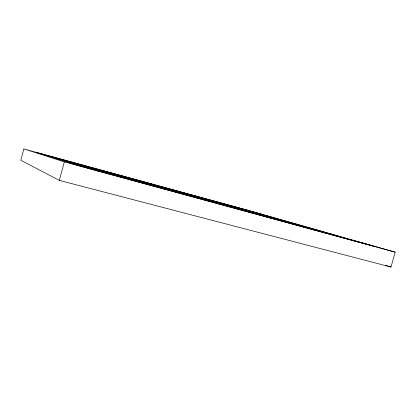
<?xml version="1.0" encoding="UTF-8"?>
<svg xmlns="http://www.w3.org/2000/svg" width="416" height="416" viewBox="0 0 416 416"><rect width="100%" height="100%" fill="white"/><g stroke="black" fill="none" stroke-linecap="round" stroke-linejoin="round"><path stroke-width="0.62" d="M23.868 148.949L20.8 160.269L59.306 180.378L391.004 267.051L395.2 252.143L247.801 210.272L23.868 148.949L64.34 161.897L395.2 252.143M59.306 180.378L64.34 161.897M97.334 171.127L97.666 169.92M267.082 217.162L267.42 215.946L103.282 170.971L262.262 214.479L243.246 209.071L36.79 152.542L53.451 157.752L247.588 210.907L55.526 158.402L79.342 165.849L373.23 246.038L114.364 174.944L338.494 236.158L267.42 215.946M385.44 265.262L391.004 267.051"/></g></svg>
